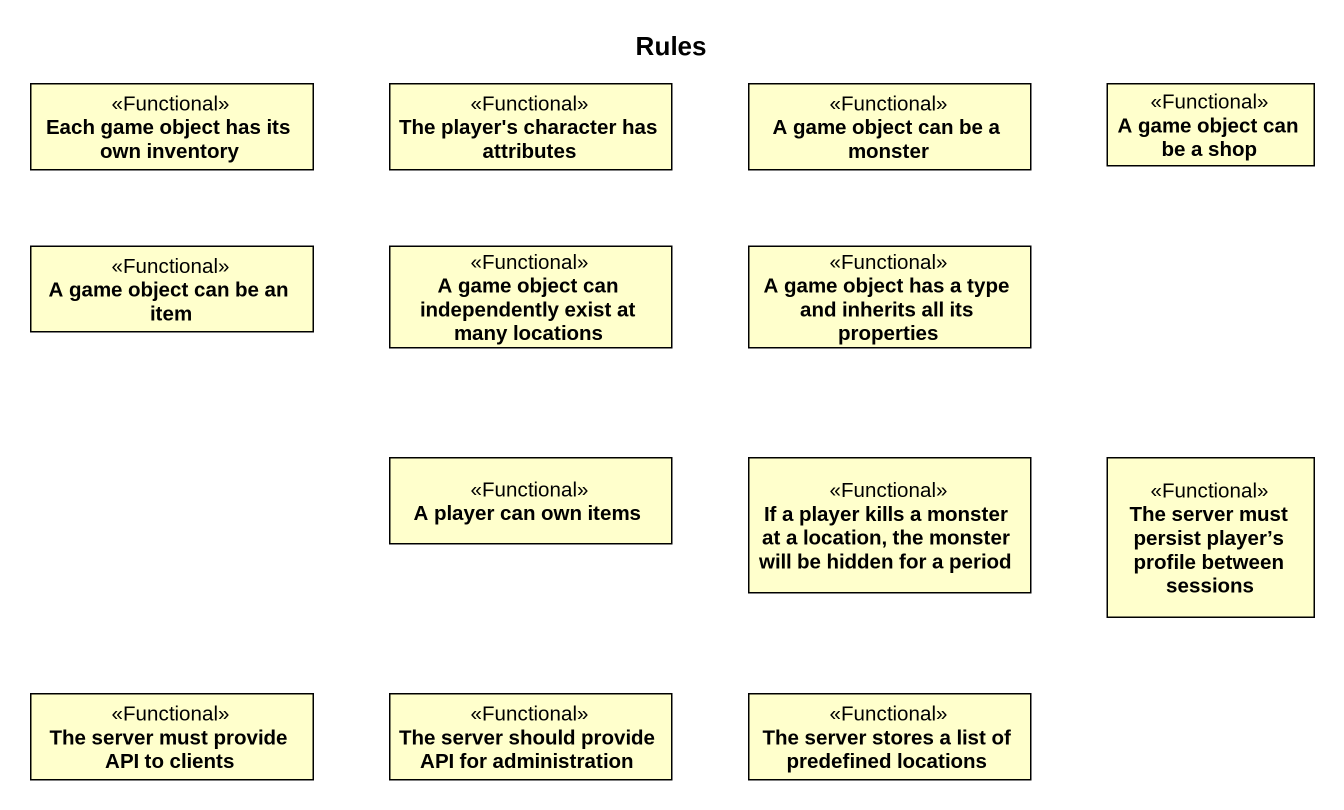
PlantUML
@startuml
title Rules
hide circle
hide empty members
class "Each game object has its own inventory" as Each_game_object_has_its <<Functional>>
class "The player's character has attributes" as The_player_s_character_has <<Functional>>
class "A game object can be a monster" as A_game_object_can_be_a <<Functional>>
class "A game object can be a shop" as A_game_object_can_be_a_shop <<Functional>>
class "A game object can be an item" as A_game_object_can_be_an_item <<Functional>>
class "A game object can independently exist at many locations" as A_game_object_can <<Functional>>
class "A game object has a type and inherits all its properties" as A_game_object_has_a_type <<Functional>>
class "A player can own items" as A_player_can_own_items <<Functional>>
class "If a player kills a monster at a location, the monster will be hidden for a period" as If_a_player_kills_a_monster <<Functional>>
class "The server must persist player’s profile between sessions" as The_server_must_persist <<Functional>>
class "The server must provide API to clients" as The_server_must_provide_API <<Functional>>
class "The server should provide API for administration" as The_server_should_provide <<Functional>>
class "The server stores a list of predefined locations" as The_server_stores_a_list_of <<Functional>>
@enduml
